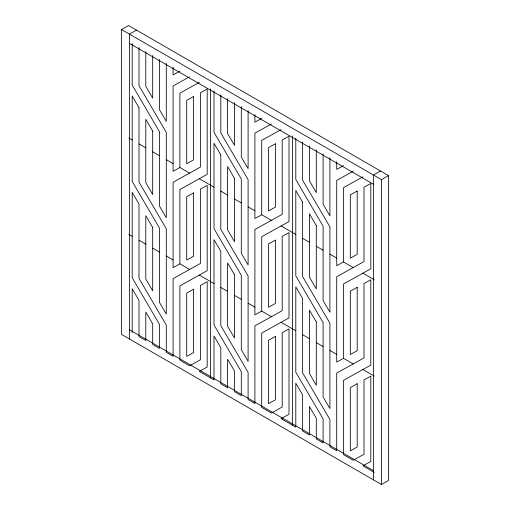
<?xml version="1.0" encoding="UTF-8"?>
<svg xmlns="http://www.w3.org/2000/svg" width="510" height="510" viewBox="0 0 510 510"><rect width="100%" height="100%" fill="white"/><g stroke="black" fill="none" stroke-linecap="round" stroke-linejoin="round"><path stroke-width="0.76" d="M121.501 29.542L128.501 25.5L388.499 175.612L388.499 480.458L381.499 484.5L121.501 334.388L121.501 29.542L381.499 179.654L388.499 175.612M136.495 30.122L129.495 34.157L129.495 339.01M380.505 170.99L373.505 175.032L373.505 479.878M179.896 71.164L173.094 74.944L173.094 67.237M189.605 76.768L173.094 85.948L173.094 171.29L179.896 167.509L189.605 173.113M199.308 82.371L179.896 93.171L179.896 167.509M261.7 118.39L254.898 122.177L254.898 114.463M271.409 123.994L254.898 133.18L254.898 218.522L261.7 214.735L271.409 220.339M281.118 129.604L261.7 140.397L261.7 214.735M343.504 165.623L336.708 169.403L336.708 161.695M179.896 263.855L173.094 267.635L173.094 182.293L200.398 167.108L200.398 92.769L207.194 88.989L207.194 174.331L179.896 189.516L179.896 263.855L189.605 269.458M353.213 171.226L336.708 180.406L336.708 265.748L343.504 261.968L353.213 267.572M362.922 176.83L343.504 187.629L343.504 261.968M261.7 311.081L254.898 314.868L254.898 229.525L282.202 214.34L282.202 140.001L289.004 136.215L289.004 221.563L261.7 236.742L261.7 311.081L271.409 316.684M343.504 358.313L336.708 362.094L336.708 276.751L364.006 261.573L364.006 187.227L370.808 183.447L370.808 268.789L343.504 283.974L343.504 358.313L353.213 363.917M129.495 43.401L373.505 184.269M128.794 138.006L132.192 139.969M138.994 143.89L145.796 147.817M152.694 151.802L159.496 155.728M166.292 159.655L173.094 163.583M199.308 178.717L213.996 187.195M220.798 191.123L227.6 195.049M234.498 199.034L241.3 202.961M248.102 206.888L254.898 210.808M281.118 225.949L295.8 234.428M302.602 238.355L309.404 242.282M316.302 246.26L323.104 250.187M329.906 254.114L336.708 258.041M362.922 273.175L374.206 279.69M128.794 234.351L132.192 236.315M138.994 240.235L145.796 244.162M152.694 248.147L159.496 252.074M166.292 256.001L173.094 259.928M199.308 275.062L213.996 283.541M220.798 287.468L227.6 291.395M234.498 295.379L241.3 299.306M248.102 303.233L254.898 307.154M281.118 322.294L295.8 330.773M302.602 334.7L309.404 338.627M316.302 342.605L323.104 346.532M329.906 350.459L336.708 354.386M362.922 369.52L374.206 376.036M129.495 329.772L373.505 470.641M374.206 472.381L362.922 465.866L370.808 461.48L370.808 376.138L364.006 379.918L364.006 454.263L353.213 460.262L343.504 454.659L343.504 380.32L370.808 365.134L370.808 279.792L364.006 283.573L364.006 357.918L336.708 373.097L336.708 450.732L329.906 446.805L329.906 419.551L302.602 372.848L302.602 298.503L295.8 286.869L295.8 372.211L323.104 418.92L323.104 442.878L316.302 438.951L316.302 418.283L309.404 406.483L309.404 434.973L302.602 431.046L302.602 394.848L295.8 383.214L295.8 427.119L281.118 418.64L289.004 414.254L289.004 328.905L282.202 332.692L282.202 407.031L271.409 413.03L261.7 407.426L261.7 333.087L289.004 317.909L289.004 232.56L282.202 236.347L282.202 310.686L254.898 325.871L254.898 403.499L248.102 399.579L248.102 372.319L220.798 325.616L220.798 251.277L213.996 239.643L213.996 324.985L241.3 371.688L241.3 395.652L234.498 391.725L234.498 371.057L227.6 359.257L227.6 387.74L220.798 383.813L220.798 347.622L213.996 335.988L213.996 379.886L199.308 371.407L207.194 367.022L207.194 281.679L200.398 285.46L200.398 359.799L189.605 365.804L179.896 360.2L179.896 285.861L207.194 270.676L207.194 185.334L200.398 189.114L200.398 263.453L173.094 278.638L173.094 356.273L166.292 352.346L166.292 325.093L138.994 278.383L138.994 204.045L132.192 192.41L132.192 277.752L159.496 324.462L159.496 348.419L152.694 344.492L152.694 323.824L145.796 312.024L145.796 340.508L138.994 336.581L138.994 300.39L132.192 288.756L132.192 332.66M381.499 179.654L381.499 484.5M329.906 157.768L329.906 215.857L323.104 204.223L323.104 153.841M316.302 149.914L316.302 192.589L309.404 180.789L309.404 145.936M302.602 142.009L302.602 180.157L329.906 226.861L329.906 312.203L323.104 300.568L323.104 226.23L295.8 179.52L295.8 138.082M292.402 136.119L292.402 425.155M248.102 110.542L248.102 168.625L241.3 156.991L241.3 106.615M234.498 102.689L234.498 145.356L227.6 133.556L227.6 98.704M220.798 94.777L220.798 132.925L248.102 179.628L248.102 264.97L241.3 253.336L241.3 178.997L213.996 132.294L213.996 90.85M210.598 88.887L210.598 377.923M166.292 63.31L166.292 121.399L159.496 109.765L159.496 59.383M152.694 55.456L152.694 98.13L145.796 86.33L145.796 51.472M138.994 47.545L138.994 85.693L166.292 132.402L166.292 217.744L159.496 206.11L159.496 131.771L132.192 85.062L132.192 43.624M193.596 96.549L186.698 100.387L186.698 163.723L193.596 159.891L193.596 96.549M275.4 143.782L268.502 147.619L268.502 210.955L275.4 207.117L275.4 143.782M193.596 192.895L186.698 196.732L186.698 260.068L193.596 256.237L193.596 192.895M357.204 191.014L350.306 194.845L350.306 258.188L357.204 254.35L357.204 191.014M275.4 240.127L268.502 243.965L268.502 307.3L275.4 303.463L275.4 240.127M193.596 289.24L186.698 293.078L186.698 356.42L193.596 352.582L193.596 289.24M357.204 287.359L350.306 291.191L350.306 354.533L357.204 350.695L357.204 287.359M275.4 336.472L268.502 340.31L268.502 403.646L275.4 399.808L275.4 336.472M357.204 383.705L350.306 387.536L350.306 450.878L357.204 447.04L357.204 383.705M302.602 202.158L295.8 190.523L295.8 275.865L323.104 322.575L323.104 396.914L329.906 408.548L329.906 323.206L302.602 276.503L302.602 202.158M316.302 225.592L309.404 213.792L309.404 277.134L316.302 288.934L316.302 225.592M220.798 154.932L213.996 143.297L213.996 228.639L241.3 275.343L241.3 349.681L248.102 361.322L248.102 275.974L220.798 229.27L220.798 154.932M234.498 178.366L227.6 166.566L227.6 229.902L234.498 241.702L234.498 178.366M316.302 321.938L309.404 310.137L309.404 373.479L316.302 385.279L316.302 321.938M138.994 107.699L132.192 96.065L132.192 181.407L159.496 228.117L159.496 302.455L166.292 314.09L166.292 228.748L138.994 182.038L138.994 107.699M152.694 131.134L145.796 119.334L145.796 182.676L152.694 194.476L152.694 131.134M234.498 274.712L227.6 262.911L227.6 326.247L234.498 338.047L234.498 274.712M152.694 227.479L145.796 215.679L145.796 279.021L152.694 290.821L152.694 227.479"/></g></svg>
